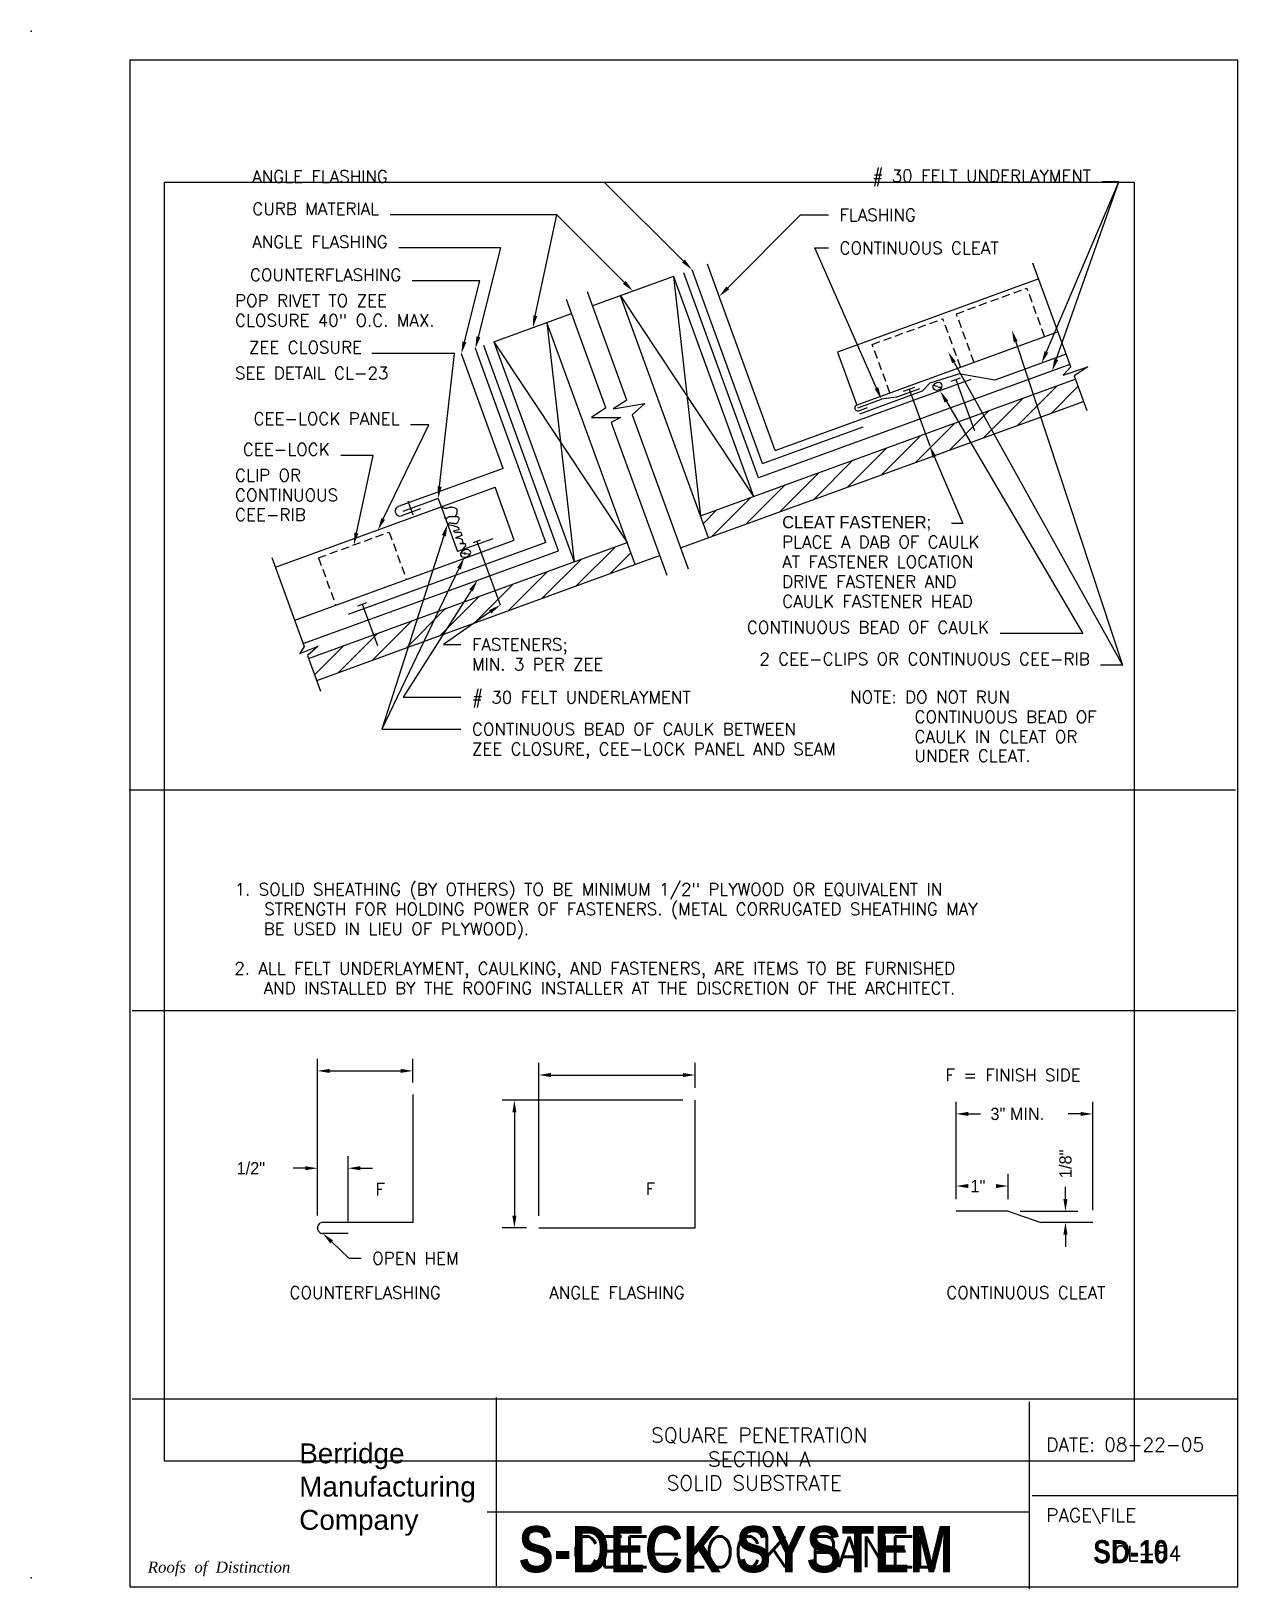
# Model space of a CAD drawing. Extents: x -3.5 to 28.6, y -3.4 to 38.
import ezdxf
from ezdxf.enums import TextEntityAlignment as Align

# ---------------------------------------------------------------- set-up
doc = ezdxf.new("R2010")
doc.units = 0
doc.header["$LTSCALE"] = 0.433323
doc.header["$MEASUREMENT"] = 0
doc.linetypes.add('HIDDENX2', pattern=[0.75, 0.5, -0.25])
doc.layers.get('0').update_dxf_attribs({"linetype": 'CONTINUOUS'})
for name, color, linetype in [('1', 7, 'CONTINUOUS'), ('BORDER', 7, 'CONTINUOUS'), ('CMP-FLSH', 7, 'CONTINUOUS'), ('DIM-TXT', 7, 'CONTINUOUS'), ('STRCTR', 7, 'CONTINUOUS')]:
    doc.layers.add(name, color=color, linetype=linetype)
doc.styles.add('AU101S01', font='SIMPLEX.SHX')
doc.styles.add('ROMANS', font='romans', dxfattribs={"height": 0.325})

# ---------------------------------------------------------------- blocks, each defined once
blk = doc.blocks.new('*X0')
at = {"color": 0, "linetype": 'CONTINUOUS'}
for p, q in [((21.995, 26.591), (23.041, 27.637)), ((22.899, 26.92), (23.606, 27.627)), ((20.189, 25.934), (21.234, 26.98)), ((21.092, 26.263), (22.138, 27.308)), ((19.285, 25.605), (20.331, 26.651)), ((18.382, 25.276), (19.428, 26.322)), ((17.479, 24.948), (18.524, 25.993)), ((15.672, 24.29), (16.718, 25.336)), ((16.575, 24.619), (17.621, 25.665)), ((14.769, 23.961), (15.815, 25.007)), ((13.866, 23.632), (14.911, 24.678)), ((13.64, 23.981), (14.008, 24.349)), ((10.252, 22.317), (11.298, 23.363)), ((9.349, 21.989), (10.395, 23.034)), ((11.156, 22.646), (11.708, 23.199)), ((8.446, 21.66), (9.491, 22.706)), ((6.639, 21.002), (7.685, 22.048)), ((7.542, 21.331), (8.588, 22.377)), ((5.736, 20.674), (6.782, 21.719)), ((4.833, 20.345), (5.878, 21.39)), ((3.295, 19.956), (4.072, 20.733)), ((3.929, 20.016), (4.975, 21.062)), ((3.141, 20.377), (3.168, 20.404))]:
    blk.add_line(p, q, dxfattribs=at)

msp = doc.modelspace()

# ---------------------------------------------------------------- linework, layer by layer
at = {"color": 5, "linetype": 'CONTINUOUS'}
for p, q in [((0, 0), (0, 34.028)), ((0, 34.028), (25.805, 34.028)), ((25.805, 34.028), (25.805, 0)), ((25.805, 0), (0, 0))]:
    msp.add_line(p, q, dxfattribs=at)
for p in [(-3.548, 38.048), (-3.548, -3.107)]:
    msp.add_point(p)
at = {"layer": 'CMP-FLSH', "color": 6, "linetype": 'CONTINUOUS'}
for p, q in [((15.806, 26.161), (13.819, 31.62)), ((10.481, 24.223), (8.494, 29.682)), ((23.995, 29.45), (22.094, 28.758)), ((24.094, 29.178), (15.806, 26.161)), ((20.173, 28.474), (20.373, 28.686)), ((20.373, 28.686), (21.134, 28.93)), ((20.936, 28.732), (21.185, 28.822)), ((21.06, 28.777), (21.557, 27.413)), ((22.094, 28.758), (21.134, 28.93)), ((18.503, 27.866), (20.173, 28.474)), ((19.664, 28.464), (19.964, 28.573)), ((19.814, 28.519), (20.362, 27.013)), ((6.477, 25.55), (6.612, 25.178)), ((8.219, 24.442), (8.411, 24.512)), ((8.315, 24.477), (8.933, 22.78)), ((3.693, 21.753), (10.481, 24.223)), ((5.145, 22.757), (5.383, 22.843)), ((5.264, 22.8), (5.664, 21.703))]:
    msp.add_line(p, q, dxfattribs=at)
at = {"layer": 'CMP-FLSH', "color": 1, "linetype": 'CONTINUOUS'}
for p, q in [((15.917, 26.543), (14.04, 31.7)), ((16.252, 26.891), (14.448, 31.849)), ((23.264, 31.458), (17.906, 29.507)), ((23.777, 30.048), (18.419, 28.098)), ((9.012, 26.412), (7.901, 29.466)), ((10.15, 24.444), (8.273, 29.602)), ((17.906, 29.507), (18.419, 28.098)), ((16.252, 26.891), (21.462, 28.787)), ((18.446, 28.023), (19.078, 28.253)), ((19.467, 28.31), (19.078, 28.253)), ((19.467, 28.31), (20.099, 28.54)), ((18.473, 27.948), (18.708, 28.034)), ((15.917, 26.543), (18.593, 27.517)), ((9.012, 26.412), (6.217, 25.395)), ((2.953, 23.785), (8.796, 25.911)), ((9.309, 24.502), (8.796, 25.911)), ((6.812, 25.336), (6.305, 25.151)), ((7.285, 25.611), (6.345, 25.269)), ((7.285, 25.611), (7.798, 24.201)), ((3.466, 22.375), (9.309, 24.502)), ((8.738, 24.543), (7.798, 24.201)), ((10.15, 24.444), (4.89, 22.529)), ((6.607, 9.749), (6.607, 6.35)), ((14.122, 6.202), (14.122, 9.601)), ((22.448, 6.645), (21.066, 6.645)), ((22.448, 6.645), (23.318, 6.35)), ((6.607, 6.35), (4.215, 6.35)), ((24.701, 6.35), (23.318, 6.35)), ((4.07, 6.199), (4.07, 6.205)), ((4.884, 6.054), (4.215, 6.054)), ((9.958, 6.202), (14.122, 6.202))]:
    msp.add_line(p, q, dxfattribs=at)
at = {"layer": 'CMP-FLSH', "color": 9, "linetype": 'HIDDENX2'}
for p, q in [((21.072, 30.527), (22.951, 31.211)), ((23.421, 29.919), (22.951, 31.211)), ((18.835, 29.713), (20.714, 30.397)), ((21.185, 29.105), (20.714, 30.397)), ((21.542, 29.235), (21.072, 30.527)), ((19.305, 28.421), (18.835, 29.713)), ((4.099, 24.034), (5.979, 24.718)), ((5.979, 24.718), (6.438, 23.457)), ((4.099, 24.034), (4.558, 22.772))]:
    msp.add_line(p, q, dxfattribs=at)
at = {"layer": 'CMP-FLSH', "color": 6, "linetype": 'CONTINUOUS', "flags": 128}
for points in [[(20.444, 28.553), (20.482, 28.511), (20.547, 28.498), (20.619, 28.516), (20.675, 28.56), (20.698, 28.616), (20.68, 28.667), (20.626, 28.696), (20.555, 28.693), (20.488, 28.661), (20.446, 28.608)], [(7.875, 24.101), (7.915, 24.06), (7.985, 24.047), (8.064, 24.068), (8.126, 24.115), (8.152, 24.173), (8.133, 24.224), (8.076, 24.252), (7.998, 24.248), (7.925, 24.213), (7.879, 24.158)]]:
    msp.add_lwpolyline(points, close=True, dxfattribs=at)
at = {"layer": 'CMP-FLSH', "color": 6, "linetype": 'CONTINUOUS'}
for points in [[(7.728, 25.122, 0), (7.735, 25.13, 0), (7.742, 25.139, 0), (7.749, 25.149, 0), (7.756, 25.16, 0), (7.763, 25.172, 0), (7.769, 25.183, 0), (7.774, 25.195, 0), (7.779, 25.205, 0), (7.782, 25.214, 0), (7.784, 25.224, 0), (7.786, 25.236, 0), (7.788, 25.25, 0), (7.79, 25.264, 0), (7.791, 25.278, 0), (7.79, 25.292, 0), (7.789, 25.305, 0), (7.786, 25.316, 0), (7.782, 25.325, 0), (7.771, 25.336, 0), (7.756, 25.345, 0), (7.738, 25.354, 0), (7.718, 25.361, 0), (7.697, 25.367, 0), (7.676, 25.372, 0), (7.655, 25.376, 0), (7.637, 25.379, 0), (7.621, 25.38, 0), (7.606, 25.379, 0), (7.589, 25.376, 0), (7.57, 25.37, 0), (7.55, 25.364, 0), (7.53, 25.357, 0), (7.511, 25.351, 0), (7.492, 25.346, 0), (7.475, 25.343, 0), (7.46, 25.343, 0), (7.451, 25.346, 0), (7.44, 25.351, 0), (7.429, 25.357, 0), (7.418, 25.365, 0), (7.407, 25.373, 0), (7.396, 25.38, 0), (7.385, 25.386, 0), (7.374, 25.39, 0), (7.365, 25.39, 0), (7.364, 25.39, 0), (7.362, 25.389, 0), (7.36, 25.387, 0), (7.358, 25.386, 0), (7.357, 25.384, 0), (7.355, 25.383, 0), (7.354, 25.381, 0), (7.353, 25.38, 0), (7.353, 25.38, 0)], [(7.536, 24.921, 0), (7.538, 24.925, 0), (7.54, 24.929, 0), (7.543, 24.934, 0), (7.547, 24.939, 0), (7.551, 24.943, 0), (7.555, 24.948, 0), (7.559, 24.952, 0), (7.563, 24.955, 0), (7.567, 24.957, 0), (7.586, 24.962, 0), (7.609, 24.962, 0), (7.635, 24.96, 0), (7.662, 24.956, 0), (7.69, 24.952, 0), (7.717, 24.948, 0), (7.742, 24.947, 0), (7.764, 24.949, 0), (7.782, 24.957, 0), (7.793, 24.967, 0), (7.804, 24.981, 0), (7.814, 24.997, 0), (7.824, 25.016, 0), (7.832, 25.036, 0), (7.837, 25.056, 0), (7.84, 25.074, 0), (7.84, 25.091, 0), (7.835, 25.104, 0), (7.829, 25.111, 0), (7.819, 25.116, 0), (7.807, 25.119, 0), (7.794, 25.121, 0), (7.779, 25.122, 0), (7.765, 25.122, 0), (7.751, 25.122, 0), (7.738, 25.122, 0), (7.728, 25.122, 0), (7.713, 25.124, 0), (7.696, 25.125, 0), (7.677, 25.126, 0), (7.657, 25.127, 0), (7.637, 25.128, 0), (7.617, 25.128, 0), (7.599, 25.127, 0), (7.582, 25.125, 0), (7.567, 25.122, 0), (7.559, 25.119, 0), (7.549, 25.113, 0), (7.539, 25.106, 0), (7.529, 25.098, 0), (7.518, 25.09, 0), (7.508, 25.083, 0), (7.498, 25.078, 0), (7.489, 25.074, 0), (7.48, 25.075, 0), (7.477, 25.076, 0), (7.474, 25.079, 0), (7.471, 25.083, 0), (7.468, 25.088, 0), (7.465, 25.092, 0), (7.463, 25.097, 0), (7.461, 25.101, 0), (7.46, 25.103, 0), (7.46, 25.104, 0)], [(7.536, 24.921, 0), (7.678, 24.897, 0), (7.826, 24.837, 0), (7.836, 24.776, 0), (7.688, 24.746, 0), (7.737, 24.715, 0), (7.885, 24.715, 0), (7.914, 24.624, 0), (7.747, 24.564, 0), (7.826, 24.564, 0), (7.914, 24.533, 0), (7.944, 24.412, 0), (7.855, 24.412, 0), (8.003, 24.412, 0), (8.013, 24.351, 0), (7.919, 24.245, 0)]]:
    msp.add_polyline3d(points, dxfattribs=at)
for centre, radius, start, end in [((20.546, 28.7), 0.095, 216.1421, 291.1424), ((20.611, 28.476), 0.095, 52.8498, 107.2145), ((7.959, 24.238), 0.0781, 219.4471, 311.6191), ((8.044, 24.003), 0.135, 53.7676, 121.327)]:
    msp.add_arc(centre, radius, start, end, dxfattribs=at)
at = {"layer": 'CMP-FLSH', "color": 1, "linetype": 'CONTINUOUS'}
for centre, radius, start, end in [((18.446, 28.023), 0.0796, 110, 290), ((6.259, 25.277), 0.125, 110.0024, 199.9986), ((6.262, 25.269), 0.125, 200.0006, 290.0004), ((4.215, 6.205), 0.145, 89.9998, 180.0002), ((4.215, 6.199), 0.145, 179.9998, 270.0002)]:
    msp.add_arc(centre, radius, start, end, dxfattribs=at)
at = {"layer": 'DIM-TXT', "color": 3, "linetype": 'CONTINUOUS'}
for p, q in [((11.713, 34.019), (6.235, 34.019)), ((13.81, 31.93), (11.713, 34.019)), ((23.467, 29.511), (25.393, 34.036)), ((23.729, 29.312), (25.394, 34.036)), ((25.394, 34.036), (24.95, 34.036)), ((10.444, 33.157), (6.002, 33.157)), ((9.868, 30.475), (10.444, 33.157)), ((12.238, 31.358), (10.444, 33.157)), ((14.991, 31.217), (16.928, 33.157)), ((16.928, 33.157), (17.669, 33.157)), ((8.952, 32.279), (6.233, 32.279)), ((8.353, 29.917), (8.952, 32.279)), ((18.947, 28.55), (17.303, 32.279)), ((17.303, 32.279), (17.669, 32.279)), ((8.391, 31.4), (6.595, 31.4)), ((7.981, 29.781), (8.391, 31.4)), ((7.715, 29.472), (5.52, 29.472)), ((7.321, 25.934), (7.715, 29.472)), ((22.651, 29.783), (25.491, 21.18)), ((21.011, 29.231), (25.491, 21.18)), ((20.807, 28.192), (24.437, 22.023)), ((5.821, 25.07), (7.03, 27.574)), ((7.03, 27.574), (6.547, 27.574)), ((5.549, 26.756), (4.69, 26.756)), ((5.107, 24.694), (5.549, 26.756)), ((7.434, 24.622), (5.783, 19.475)), ((7.835, 23.746), (5.783, 19.475)), ((8.158, 23.167), (6.353, 20.324)), ((8.666, 22.594), (7.42, 21.728)), ((24.437, 22.023), (22.237, 22.023)), ((7.42, 21.728), (7.888, 21.728)), ((25.491, 21.18), (24.911, 21.18)), ((6.353, 20.324), (7.888, 20.324)), ((5.783, 19.475), (7.888, 19.475)), ((4.451, 5.83), (4.909, 5.394)), ((4.909, 5.394), (5.234, 5.394))]:
    msp.add_line(p, q, dxfattribs=at)
at = {"layer": 'DIM-TXT', "color": 3, "linetype": 'CONTINUOUS', "extrusion": (0, 0, -1), "flags": 128}
msp.add_lwpolyline([(-20.49, 26.715), (-21.246, 24.951), (-20.943, 24.951)], dxfattribs=at)
at = {"layer": 'DIM-TXT', "color": 3, "linetype": 'CONTINUOUS'}
for points in [[(13.848, 31.968), (13.771, 31.891), (14.04, 31.7)], [(12.277, 31.397), (12.2, 31.32), (12.468, 31.128)], [(15.029, 31.179), (14.953, 31.255), (14.761, 30.987)], [(9.921, 30.464), (9.815, 30.486), (9.8, 30.157)], [(8.405, 29.903), (8.3, 29.93), (8.273, 29.602)], [(22.6, 29.766), (22.703, 29.8), (22.549, 30.092)], [(8.033, 29.768), (7.928, 29.794), (7.901, 29.466)], [(20.964, 29.205), (21.058, 29.258), (20.853, 29.515)], [(23.517, 29.489), (23.417, 29.532), (23.34, 29.212)], [(23.78, 29.294), (23.678, 29.33), (23.621, 29.006)], [(18.996, 28.572), (18.897, 28.529), (19.078, 28.253)], [(20.76, 28.165), (20.853, 28.22), (20.642, 28.472)], [(7.375, 25.928), (7.267, 25.94), (7.285, 25.611)], [(5.87, 25.046), (5.772, 25.093), (5.68, 24.777)], [(7.383, 24.639), (7.486, 24.606), (7.533, 24.932)], [(5.16, 24.682), (5.054, 24.705), (5.039, 24.376)], [(7.786, 23.769), (7.884, 23.722), (7.976, 24.039)], [(8.112, 23.196), (8.204, 23.138), (8.332, 23.441)], [(8.635, 22.639), (8.697, 22.55), (8.933, 22.78)], [(4.413, 5.791), (4.488, 5.869), (4.215, 6.054)]]:
    msp.add_solid(points, dxfattribs=at)
at = {"layer": 'DIM-TXT', "color": 3, "linetype": 'CONTINUOUS', "extrusion": (0, 0, -1)}
msp.add_solid([(-20.44, 26.693), (-20.362, 27.013), (-20.539, 26.736)], dxfattribs=at)
at = {"layer": 'STRCTR', "color": 5, "linetype": 'CONTINUOUS'}
for p, q in [((-0.919, 37.273), (-0.919, -3.349)), ((28.562, 37.273), (-0.919, 37.273)), ((28.562, -3.349), (28.562, 37.273)), ((-0.94, 17.86), (28.5, 17.86)), ((28.5, 11.976), (-0.861, 11.976)), ((8.823, 1.692), (8.823, -3.322)), ((-0.859, 1.653), (28.542, 1.653)), ((23.009, 1.574), (23.009, -3.401)), ((23.088, -0.914), (28.542, -0.914)), ((8.586, -1.348), (23.009, -1.348)), ((-0.919, -3.349), (28.562, -3.349))]:
    msp.add_line(p, q, dxfattribs=at)
at = {"layer": 'STRCTR', "color": 4, "linetype": 'CONTINUOUS'}
for p, q in [((13.544, 31.52), (11.391, 30.736)), ((13.544, 31.52), (15.674, 25.668)), ((13.544, 31.52), (14.265, 25.155)), ((14.479, 24.568), (12.135, 31.007)), ((12.135, 31.007), (15.674, 25.668)), ((8.768, 29.782), (10.831, 30.533)), ((12.521, 23.856), (10.178, 30.295)), ((10.178, 30.295), (10.898, 23.93)), ((8.768, 29.782), (10.898, 23.93)), ((8.768, 29.782), (12.308, 24.443)), ((14.265, 25.155), (24.237, 28.785)), ((13.735, 24.297), (24.451, 28.197)), ((3.836, 21.359), (12.308, 24.443)), ((4.05, 20.772), (13.175, 24.093))]:
    msp.add_line(p, q, dxfattribs=at)
at = {"layer": 'STRCTR', "color": 2, "linetype": 'CONTINUOUS'}
for p, q in [((24.116, 29.117), (23.111, 31.877)), ((12.303, 28.232), (11.256, 31.108)), ((11.743, 28.029), (10.695, 30.908)), ((24.116, 29.117), (23.913, 28.898)), ((23.913, 28.898), (24.57, 29.114)), ((24.57, 29.114), (24.205, 28.872)), ((24.205, 28.872), (24.541, 27.95)), ((12.303, 28.232), (11.94, 27.995)), ((11.743, 28.029), (11.361, 27.772)), ((11.361, 27.772), (12.132, 27.772)), ((12.132, 27.772), (11.885, 27.637)), ((11.94, 27.995), (12.783, 28.144)), ((12.783, 28.144), (12.445, 27.841)), ((12.445, 27.841), (13.938, 23.738)), ((11.885, 27.637), (13.364, 23.573)), ((2.86, 24.042), (3.72, 21.678)), ((3.6, 21.49), (4.093, 21.68)), ((3.72, 21.678), (3.6, 21.49)), ((4.093, 21.68), (3.809, 21.434)), ((3.809, 21.434), (4.155, 20.483))]:
    msp.add_line(p, q, dxfattribs=at)
at = {"layer": 'STRCTR', "color": 3, "linetype": 'CONTINUOUS'}
for p, q in [((4.07, 6.53), (4.07, 10.706)), ((4.395, 10.381), (6.282, 10.381)), ((6.607, 10.074), (6.607, 10.706)), ((9.958, 6.527), (9.958, 10.596)), ((14.122, 9.926), (14.122, 10.596)), ((10.283, 10.271), (13.797, 10.271)), ((13.797, 9.601), (8.986, 9.601)), ((21.066, 6.97), (21.066, 9.561)), ((24.701, 6.675), (24.701, 9.561)), ((9.311, 9.276), (9.311, 6.527)), ((21.391, 9.236), (21.716, 9.236)), ((24.376, 9.236), (24.051, 9.236)), ((4.884, 6.379), (4.884, 8.116)), ((3.745, 7.791), (3.42, 7.791)), ((5.209, 7.791), (5.534, 7.791)), ((22.448, 6.97), (22.448, 7.642)), ((23.975, 6.97), (23.975, 7.295)), ((22.773, 6.645), (24.3, 6.645)), ((9.633, 6.202), (8.986, 6.202)), ((23.975, 6.025), (23.975, 5.7))]:
    msp.add_line(p, q, dxfattribs=at)
for points in [[(4.395, 10.435), (4.395, 10.327), (4.07, 10.381)], [(6.282, 10.435), (6.282, 10.327), (6.607, 10.381)], [(10.283, 10.326), (10.283, 10.217), (9.958, 10.271)], [(13.797, 10.326), (13.797, 10.217), (14.122, 10.271)], [(9.257, 9.276), (9.365, 9.276), (9.311, 9.601)], [(21.391, 9.29), (21.391, 9.182), (21.066, 9.236)], [(24.376, 9.29), (24.376, 9.182), (24.701, 9.236)], [(3.745, 7.845), (3.745, 7.737), (4.07, 7.791)], [(5.209, 7.845), (5.209, 7.737), (4.884, 7.791)], [(21.391, 7.371), (21.391, 7.263), (21.066, 7.317)], [(22.123, 7.371), (22.123, 7.263), (22.448, 7.317)], [(23.92, 6.97), (24.029, 6.97), (23.975, 6.645)], [(9.257, 6.527), (9.365, 6.527), (9.311, 6.202)], [(23.92, 6.025), (24.029, 6.025), (23.975, 6.35)]]:
    msp.add_solid(points, dxfattribs=at)

# ---------------------------------------------------------------- block references
at = {"layer": 'STRCTR', "color": 4, "linetype": 'CONTINUOUS'}
msp.add_blockref('*X0', (0.7, 0.967), dxfattribs=at)

# ---------------------------------------------------------------- texts
at = {"insert": (3.585, 0.47), "char_height": 0.53078, "width": 4.0176, "attachment_point": 1, "style": 'AU101S01'}
msp.add_mtext('\\fArial|b0|i0|c0|p34;Berridge\\PManufacturing\\PCompany', dxfattribs=at)
at = {"attachment_point": 1}
for s, insert, char_height, width in [('\\fTechnicBold|b0|i0|c2|p2;S-DECK SYSTEM', (9.423, -1.732), 1.22866, 20.98487), ('\\fTechnicBold|b0|i0|c2|p2;SD-10', (24.714, -2.105), 0.61682, 2.4316), ('\\fRomantic|b0|i1|c2|p2;Roofs  of  Distinction', (-0.444, -2.674), 0.29532, 6.9712)]:
    msp.add_mtext(s, dxfattribs=dict(at, insert=insert, char_height=char_height, width=width))
at = {"layer": '1', "color": 7, "style": 'AU101S01'}
for s, p in [('DATE: 08-22-05', (23.465, 0.257)), ('PAGE\\FILE', (23.465, -1.622))]:
    msp.add_text(s, height=0.36, dxfattribs=at).set_placement(p)
at = {"layer": 'BORDER', "color": 3, "linetype": 'CONTINUOUS', "style": 'ROMANS'}
for s, height, p in [('SQUARE PENETRATION', 0.39276, (15.828, 0.492)), ('SECTION A', 0.3928, (15.828, -0.144)), ('SOLID SUBSTRATE ', 0.39276, (15.828, -0.78))]:
    msp.add_text(s, height=height, dxfattribs=at).set_placement(p, align=Align.CENTER)
at = {"layer": 'BORDER', "color": 5, "style": 'ROMANS'}
msp.add_text('CEE-LOCK PANEL', height=0.8125, dxfattribs=at).set_placement((15.697, -2.417), align=Align.MIDDLE)
at = {"layer": 'BORDER', "color": 2, "linetype": 'CONTINUOUS', "style": 'ROMANS'}
msp.add_text('CL-84', height=0.4062, dxfattribs=at).set_placement((26.158, -2.461), align=Align.MIDDLE)
at = {"layer": 'DIM-TXT', "color": 3, "linetype": 'CONTINUOUS', "style": 'ROMANS'}
for s, p in [('# 30 FELT UNDERLAYMENT', (24.658, 34.036)), ('ANGLE FLASHING', (5.943, 34.019)), ('CURB MATERIAL', (5.709, 33.157)), ('ANGLE FLASHING', (5.941, 32.279)), ('COUNTERFLASHING', (6.302, 31.4)), ('ZEE CLOSURE', (5.256, 29.472)), ('CEE-LOCK PANEL', (6.255, 27.574)), ('CEE-LOCK', (4.397, 26.756)), ('CONTINUOUS BEAD OF CAULK', (21.944, 22.023)), ('2 CEE-CLIPS OR CONTINUOUS CEE-RIB', (24.619, 21.18))]:
    msp.add_text(s, height=0.325, dxfattribs=at).set_placement(p, align=Align.RIGHT)
for s, p in [('FLASHING', (17.961, 32.995)), ('CONTINUOUS CLEAT', (17.961, 32.116)), ('FASTENERS;', (8.181, 21.565)), ('# 30 FELT UNDERLAYMENT', (8.181, 20.161)), ('CONTINUOUS BEAD OF CAULK BETWEEN', (8.181, 19.313))]:
    msp.add_text(s, height=0.325, rotation=360, dxfattribs=at).set_placement(p)
for s, p in [('POP RIVET TO ZEE', (1.878, 30.716)), ('CLOSURE 40" O.C. MAX.', (1.878, 30.189)), ('SEE DETAIL CL-23', (1.878, 28.788)), ('CLIP OR', (1.878, 26.069)), ('CONTINUOUS', (1.878, 25.542)), ('CEE-RIB', (1.878, 25.019)), ('PLACE A DAB OF CAULK', (16.437, 24.292)), ('AT FASTENER LOCATION', (16.437, 23.766)), ('DRIVE FASTENER AND', (16.437, 23.239)), ('CAULK FASTENER HEAD', (16.437, 22.713)), ('MIN. 3 PER ZEE', (8.182, 21.039)), ('ZEE CLOSURE, CEE-LOCK PANEL AND SEAM', (8.181, 18.786)), ('1. SOLID SHEATHING (BY OTHERS) TO BE MINIMUM 1/2" PLYWOOD OR EQUIVALENT IN', (1.865, 15.05)), ('STRENGTH FOR HOLDING POWER OF FASTENERS. (METAL CORRUGATED SHEATHING MAY', (2.651, 14.524)), ('BE USED IN LIEU OF PLYWOOD).', (2.64, 13.998)), ('2. ALL FELT UNDERLAYMENT, CAULKING, AND FASTENERS, ARE ITEMS TO BE FURNISHED', (1.859, 12.946)), ('AND INSTALLED BY THE ROOFING INSTALLER AT THE DISCRETION OF THE ARCHITECT.', (2.64, 12.42)), ('F = FINISH SIDE', (20.784, 10.108)), ('OPEN HEM', (5.526, 5.232))]:
    msp.add_text(s, height=0.325, dxfattribs=at).set_placement(p)
at = {"layer": 'DIM-TXT', "color": 3, "linetype": 'CONTINUOUS'}
msp.add_text('CLEAT FASTENER;', height=0.325, dxfattribs=at).set_placement((16.439, 24.82))
at = {"layer": 'DIM-TXT', "color": 4, "linetype": 'CONTINUOUS', "style": 'ROMANS'}
for s, p in [('NOTE: DO NOT RUN', (18.245, 20.166)), ('CONTINUOUS BEAD OF', (19.958, 19.64)), ('CAULK IN CLEAT OR', (19.958, 19.114)), ('UNDER CLEAT.', (19.958, 18.603))]:
    msp.add_text(s, height=0.325, dxfattribs=at).set_placement(p)
at = {"layer": 'DIM-TXT', "color": 3, "linetype": 'CONTINUOUS', "style": 'ROMANS'}
for p in [(5.739, 7.068), (12.927, 7.08)]:
    msp.add_text('F', height=0.325, dxfattribs=at).set_placement(p, align=Align.CENTER)
at = {"layer": 'DIM-TXT', "color": 4, "linetype": 'CONTINUOUS', "style": 'ROMANS'}
for s, p in [('COUNTERFLASHING', (5.339, 4.319)), ('ANGLE FLASHING', (12.04, 4.319)), ('CONTINUOUS CLEAT', (22.922, 4.319))]:
    msp.add_text(s, height=0.325, dxfattribs=at).set_placement(p, align=Align.CENTER)
at = {"layer": 'STRCTR', "color": 3, "linetype": 'CONTINUOUS'}
for s, p in [('3" MIN.', (21.978, 9.074)), ('1/2"', (1.919, 7.628)), ('1"', (21.447, 7.154))]:
    msp.add_text(s, height=0.325, dxfattribs=at).set_placement(p)
msp.add_text('1/8"', height=0.325, rotation=90, dxfattribs=at).set_placement((24.137, 7.528))

doc.saveas('drawing.dxf')
